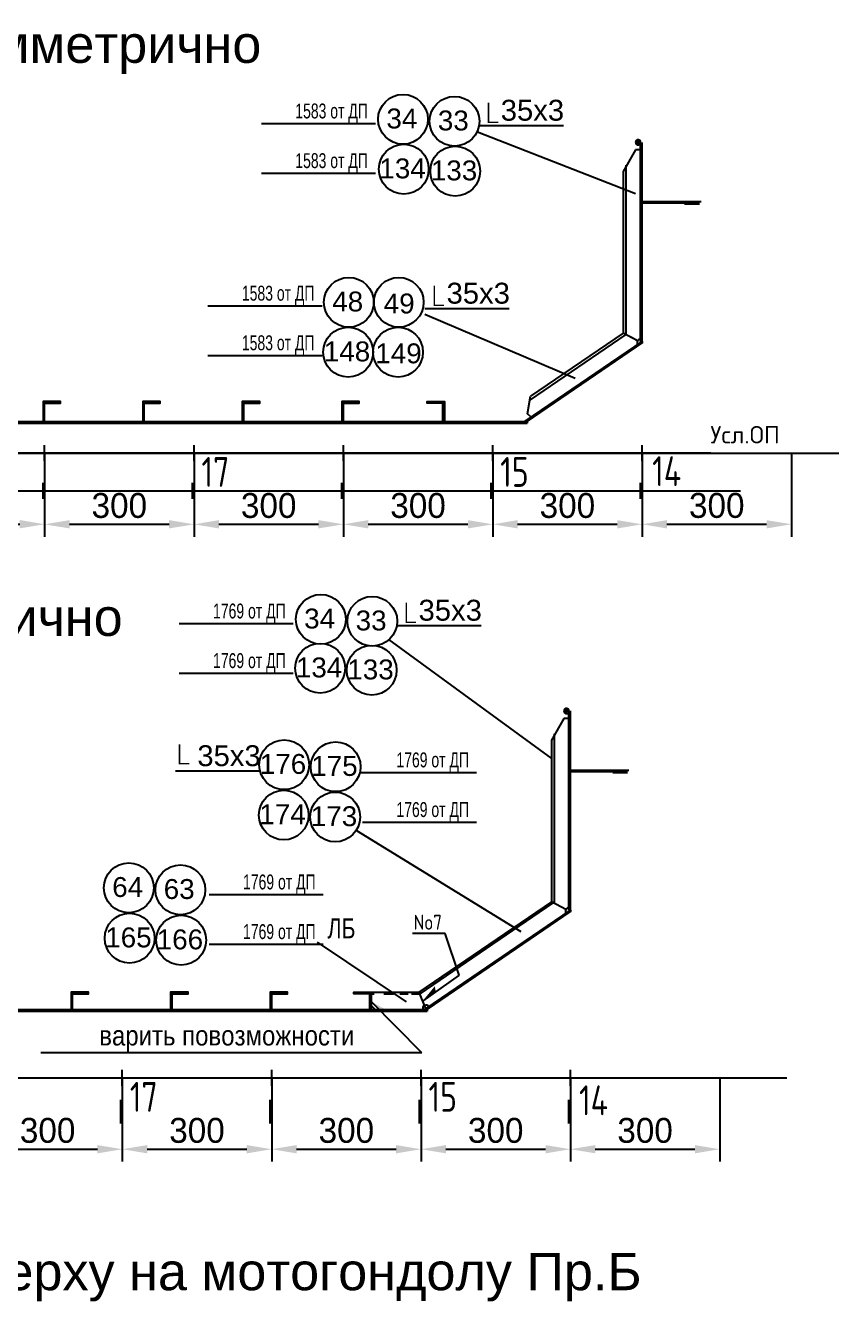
# Model space of a CAD drawing. Header units: millimetres. Extents: x 5443 to 24907, y -17798 to -7408.
# Drawn here: x 15595 to 17214, y -12496 to -9932 of the extents above; entities that cross this region are included whole.
import ezdxf
from ezdxf.enums import TextEntityAlignment as Align
from ezdxf.lldxf.tags import DXFTag

# ---------------------------------------------------------------- set-up
doc = ezdxf.new("R2010")
doc.units = ezdxf.units.MM
doc.layers.add('pen_5', color=1, linetype='Continuous', true_color=0xff0000)
doc.layers.add('pen_7', color=1, linetype='Continuous')
doc.styles.add('2_5', font='txt.shx', dxfattribs={"height": 2.5})
doc.styles.add('3.5', font='txt.shx', dxfattribs={"height": 3.5})
doc.styles.add('Arial', font='arial.ttf')
doc.styles.add('KTEXTSTYLE', font='GOST_AU.SHX', dxfattribs={"width": 0.96, "height": 5})
doc.styles.add('style5', font='arial.ttf', dxfattribs={"height": 3})
tags = doc.linetypes.add('DASH1', pattern=[75, 50, -25]).pattern_tags.tags
tags[6:7] = [DXFTag(74, 4), DXFTag(75, 0), DXFTag(340, '0'), DXFTag(46, 1.0), DXFTag(50, 0.0), DXFTag(44, 0.0), DXFTag(45, 0.0)]
tags[4:5] = [DXFTag(74, 4), DXFTag(75, 0), DXFTag(340, '0'), DXFTag(46, 1.0), DXFTag(50, 0.0), DXFTag(44, 0.0), DXFTag(45, 0.0)]
tags = doc.linetypes.add('DASH5', pattern=[90, 40, -20, 10, -20]).pattern_tags.tags
tags[10:11] = [DXFTag(74, 4), DXFTag(75, 0), DXFTag(340, '0'), DXFTag(46, 1.0), DXFTag(50, 0.0), DXFTag(44, 0.0), DXFTag(45, 0.0)]
tags[8:9] = [DXFTag(74, 4), DXFTag(75, 0), DXFTag(340, '0'), DXFTag(46, 1.0), DXFTag(50, 0.0), DXFTag(44, 0.0), DXFTag(45, 0.0)]
tags[6:7] = [DXFTag(74, 4), DXFTag(75, 0), DXFTag(340, '0'), DXFTag(46, 1.0), DXFTag(50, 0.0), DXFTag(44, 0.0), DXFTag(45, 0.0)]
tags[4:5] = [DXFTag(74, 4), DXFTag(75, 0), DXFTag(340, '0'), DXFTag(46, 1.0), DXFTag(50, 0.0), DXFTag(44, 0.0), DXFTag(45, 0.0)]
doc.dimstyles.new('PB20', dxfattribs={"dimscale": 20, "dimtxt": 2.5, "dimasz": 2.5, "dimexe": 1.25, "dimexo": 0, "dimtad": 1, "dimdec": 0, "dimtxsty": 'Standard', "dimcen": 2.5, "dimclrd": 7, "dimclre": 7, "dimclrt": 4, "dimadec": 0, "dimazin": 0, "dimtfac": 1, "dimtdec": 0, "dimtmove": 0, "dimatfit": 3, "dimfxl": 1.25, "dimarcsym": 0})

# ---------------------------------------------------------------- blocks, each defined once
blk = doc.blocks.new('*D264')
at = {"color": 7, "lineweight": -2}
for p, q in [((15333.6, -10791), (15333.6, -10959.1)), ((15633.6, -10791), (15633.6, -10959.1)), ((15383.6, -10934.1), (15583.6, -10934.1))]:
    blk.add_line(p, q, dxfattribs=at)
at = {"color": 7}
for points in [[(15383.6, -10925.7), (15383.6, -10942.4), (15333.6, -10934.1)], [(15583.6, -10925.7), (15583.6, -10942.4), (15633.6, -10934.1)]]:
    blk.add_solid(points, dxfattribs=at)
at = {"layer": 'Defpoints', "color": 0}
for p in [(15333.6, -10791), (15633.6, -10791), (15633.6, -10934.1)]:
    blk.add_point(p, dxfattribs=at)
at = {"color": 4, "insert": (15483.6, -10896.6), "char_height": 50, "attachment_point": 5}
blk.add_mtext('300', dxfattribs=at)
blk = doc.blocks.new('*D265')
at = {"color": 7, "lineweight": -2}
for p, q in [((15633.6, -10791), (15633.6, -10959.3)), ((15933.6, -10791), (15933.6, -10959.3)), ((15683.6, -10934.3), (15883.6, -10934.3))]:
    blk.add_line(p, q, dxfattribs=at)
at = {"color": 7}
for points in [[(15683.6, -10925.9), (15683.6, -10942.6), (15633.6, -10934.3)], [(15883.6, -10925.9), (15883.6, -10942.6), (15933.6, -10934.3)]]:
    blk.add_solid(points, dxfattribs=at)
at = {"layer": 'Defpoints', "color": 0}
for p in [(15633.6, -10791), (15933.6, -10791), (15933.6, -10934.3)]:
    blk.add_point(p, dxfattribs=at)
at = {"color": 4, "insert": (15783.6, -10896.8), "char_height": 50, "attachment_point": 5}
blk.add_mtext('300', dxfattribs=at)
blk = doc.blocks.new('*D266')
at = {"color": 7, "lineweight": -2}
for p, q in [((15933.6, -10791.1), (15933.6, -10959.3)), ((16233.6, -10791), (16233.6, -10959.3)), ((15983.6, -10934.3), (16183.6, -10934.3))]:
    blk.add_line(p, q, dxfattribs=at)
at = {"color": 7}
for points in [[(15983.6, -10925.9), (15983.6, -10942.6), (15933.6, -10934.3)], [(16183.6, -10925.9), (16183.6, -10942.6), (16233.6, -10934.3)]]:
    blk.add_solid(points, dxfattribs=at)
at = {"layer": 'Defpoints', "color": 0}
for p in [(15933.6, -10791.1), (16233.6, -10791), (16233.6, -10934.3)]:
    blk.add_point(p, dxfattribs=at)
at = {"color": 4, "insert": (16083.6, -10896.8), "char_height": 50, "attachment_point": 5}
blk.add_mtext('300', dxfattribs=at)
blk = doc.blocks.new('*D267')
at = {"color": 7, "lineweight": -2}
for p, q in [((16233.6, -10791), (16233.6, -10959.3)), ((16533.6, -10791), (16533.6, -10959.3)), ((16283.6, -10934.3), (16483.6, -10934.3))]:
    blk.add_line(p, q, dxfattribs=at)
at = {"color": 7}
for points in [[(16283.6, -10925.9), (16283.6, -10942.6), (16233.6, -10934.3)], [(16483.6, -10925.9), (16483.6, -10942.6), (16533.6, -10934.3)]]:
    blk.add_solid(points, dxfattribs=at)
at = {"layer": 'Defpoints', "color": 0}
for p in [(16233.6, -10791), (16533.6, -10791), (16533.6, -10934.3)]:
    blk.add_point(p, dxfattribs=at)
at = {"color": 4, "insert": (16383.6, -10896.8), "char_height": 50, "attachment_point": 5}
blk.add_mtext('300', dxfattribs=at)
blk = doc.blocks.new('*D268')
at = {"color": 7, "lineweight": -2}
for p, q in [((16533.6, -10791.1), (16533.6, -10959.3)), ((16833.6, -10791), (16833.6, -10959.3)), ((16583.6, -10934.3), (16783.6, -10934.3))]:
    blk.add_line(p, q, dxfattribs=at)
at = {"color": 7}
for points in [[(16583.6, -10925.9), (16583.6, -10942.6), (16533.6, -10934.3)], [(16783.6, -10925.9), (16783.6, -10942.6), (16833.6, -10934.3)]]:
    blk.add_solid(points, dxfattribs=at)
at = {"layer": 'Defpoints', "color": 0}
for p in [(16533.6, -10791.1), (16833.6, -10791), (16833.6, -10934.3)]:
    blk.add_point(p, dxfattribs=at)
at = {"color": 4, "insert": (16683.6, -10896.8), "char_height": 50, "attachment_point": 5}
blk.add_mtext('300', dxfattribs=at)
blk = doc.blocks.new('*D269')
at = {"color": 7, "lineweight": -2}
for p, q in [((16833.6, -10791.1), (16833.6, -10959.2)), ((17133.6, -10791), (17133.6, -10959.2)), ((16883.6, -10934.2), (17083.6, -10934.2))]:
    blk.add_line(p, q, dxfattribs=at)
at = {"color": 7}
for points in [[(16883.6, -10925.9), (16883.6, -10942.6), (16833.6, -10934.2)], [(17083.6, -10925.9), (17083.6, -10942.6), (17133.6, -10934.2)]]:
    blk.add_solid(points, dxfattribs=at)
at = {"layer": 'Defpoints', "color": 0}
for p in [(16833.6, -10791.1), (17133.6, -10791), (17133.6, -10934.2)]:
    blk.add_point(p, dxfattribs=at)
at = {"color": 4, "insert": (16983.6, -10896.7), "char_height": 50, "attachment_point": 5}
blk.add_mtext('300', dxfattribs=at)
blk = doc.blocks.new('*D272')
at = {"color": 7, "lineweight": -2}
for p, q in [((15333.6, -10791), (15333.6, -10959.1)), ((15633.6, -10791), (15633.6, -10959.1)), ((15383.6, -10934.1), (15583.6, -10934.1))]:
    blk.add_line(p, q, dxfattribs=at)
at = {"color": 7}
for points in [[(15383.6, -10925.7), (15383.6, -10942.4), (15333.6, -10934.1)], [(15583.6, -10925.7), (15583.6, -10942.4), (15633.6, -10934.1)]]:
    blk.add_solid(points, dxfattribs=at)
at = {"layer": 'Defpoints', "color": 0}
for p in [(15333.6, -10791), (15633.6, -10791), (15633.6, -10934.1)]:
    blk.add_point(p, dxfattribs=at)
at = {"color": 4, "insert": (15483.6, -10896.6), "char_height": 50, "attachment_point": 5}
blk.add_mtext('300', dxfattribs=at)
blk = doc.blocks.new('*D273')
at = {"color": 7, "lineweight": -2}
for p, q in [((15633.6, -10791), (15633.6, -10959.3)), ((15933.6, -10791), (15933.6, -10959.3)), ((15683.6, -10934.3), (15883.6, -10934.3))]:
    blk.add_line(p, q, dxfattribs=at)
at = {"color": 7}
for points in [[(15683.6, -10925.9), (15683.6, -10942.6), (15633.6, -10934.3)], [(15883.6, -10925.9), (15883.6, -10942.6), (15933.6, -10934.3)]]:
    blk.add_solid(points, dxfattribs=at)
at = {"layer": 'Defpoints', "color": 0}
for p in [(15633.6, -10791), (15933.6, -10791), (15933.6, -10934.3)]:
    blk.add_point(p, dxfattribs=at)
at = {"color": 4, "insert": (15783.6, -10896.8), "char_height": 50, "attachment_point": 5}
blk.add_mtext('300', dxfattribs=at)
blk = doc.blocks.new('*D274')
at = {"color": 7, "lineweight": -2}
for p, q in [((15933.6, -10791.1), (15933.6, -10959.3)), ((16233.6, -10791), (16233.6, -10959.3)), ((15983.6, -10934.3), (16183.6, -10934.3))]:
    blk.add_line(p, q, dxfattribs=at)
at = {"color": 7}
for points in [[(15983.6, -10925.9), (15983.6, -10942.6), (15933.6, -10934.3)], [(16183.6, -10925.9), (16183.6, -10942.6), (16233.6, -10934.3)]]:
    blk.add_solid(points, dxfattribs=at)
at = {"layer": 'Defpoints', "color": 0}
for p in [(15933.6, -10791.1), (16233.6, -10791), (16233.6, -10934.3)]:
    blk.add_point(p, dxfattribs=at)
at = {"color": 4, "insert": (16083.6, -10896.8), "char_height": 50, "attachment_point": 5}
blk.add_mtext('300', dxfattribs=at)
blk = doc.blocks.new('*D275')
at = {"color": 7, "lineweight": -2}
for p, q in [((16233.6, -10791), (16233.6, -10959.3)), ((16533.6, -10791), (16533.6, -10959.3)), ((16283.6, -10934.3), (16483.6, -10934.3))]:
    blk.add_line(p, q, dxfattribs=at)
at = {"color": 7}
for points in [[(16283.6, -10925.9), (16283.6, -10942.6), (16233.6, -10934.3)], [(16483.6, -10925.9), (16483.6, -10942.6), (16533.6, -10934.3)]]:
    blk.add_solid(points, dxfattribs=at)
at = {"layer": 'Defpoints', "color": 0}
for p in [(16233.6, -10791), (16533.6, -10791), (16533.6, -10934.3)]:
    blk.add_point(p, dxfattribs=at)
at = {"color": 4, "insert": (16383.6, -10896.8), "char_height": 50, "attachment_point": 5}
blk.add_mtext('300', dxfattribs=at)
blk = doc.blocks.new('*D276')
at = {"color": 7, "lineweight": -2}
for p, q in [((16533.6, -10791.1), (16533.6, -10959.3)), ((16833.6, -10791), (16833.6, -10959.3)), ((16583.6, -10934.3), (16783.6, -10934.3))]:
    blk.add_line(p, q, dxfattribs=at)
at = {"color": 7}
for points in [[(16583.6, -10925.9), (16583.6, -10942.6), (16533.6, -10934.3)], [(16783.6, -10925.9), (16783.6, -10942.6), (16833.6, -10934.3)]]:
    blk.add_solid(points, dxfattribs=at)
at = {"layer": 'Defpoints', "color": 0}
for p in [(16533.6, -10791.1), (16833.6, -10791), (16833.6, -10934.3)]:
    blk.add_point(p, dxfattribs=at)
at = {"color": 4, "insert": (16683.6, -10896.8), "char_height": 50, "attachment_point": 5}
blk.add_mtext('300', dxfattribs=at)
blk = doc.blocks.new('*D277')
at = {"color": 7, "lineweight": -2}
for p, q in [((16833.6, -10791.1), (16833.6, -10959.2)), ((17133.6, -10791), (17133.6, -10959.2)), ((16883.6, -10934.2), (17083.6, -10934.2))]:
    blk.add_line(p, q, dxfattribs=at)
at = {"color": 7}
for points in [[(16883.6, -10925.9), (16883.6, -10942.6), (16833.6, -10934.2)], [(17083.6, -10925.9), (17083.6, -10942.6), (17133.6, -10934.2)]]:
    blk.add_solid(points, dxfattribs=at)
at = {"layer": 'Defpoints', "color": 0}
for p in [(16833.6, -10791.1), (17133.6, -10791), (17133.6, -10934.2)]:
    blk.add_point(p, dxfattribs=at)
at = {"color": 4, "insert": (16983.6, -10896.7), "char_height": 50, "attachment_point": 5}
blk.add_mtext('300', dxfattribs=at)
blk = doc.blocks.new('*D282')
at = {"color": 7, "lineweight": -2}
for p, q in [((15489.6, -12046.7), (15489.6, -12214.9)), ((15789.6, -12046.7), (15789.6, -12214.9)), ((15539.6, -12189.9), (15739.6, -12189.9))]:
    blk.add_line(p, q, dxfattribs=at)
at = {"color": 7}
for points in [[(15539.6, -12181.6), (15539.6, -12198.3), (15489.6, -12189.9)], [(15739.6, -12181.6), (15739.6, -12198.3), (15789.6, -12189.9)]]:
    blk.add_solid(points, dxfattribs=at)
at = {"layer": 'Defpoints', "color": 0}
for p in [(15489.6, -12046.7), (15789.6, -12046.7), (15789.6, -12189.9)]:
    blk.add_point(p, dxfattribs=at)
at = {"color": 4, "insert": (15639.6, -12152.4), "char_height": 50, "attachment_point": 5}
blk.add_mtext('300', dxfattribs=at)
blk = doc.blocks.new('*D283')
at = {"color": 7, "lineweight": -2}
for p, q in [((15789.6, -12046.7), (15789.6, -12214.9)), ((16089.6, -12046.7), (16089.6, -12214.9)), ((15839.6, -12189.9), (16039.6, -12189.9))]:
    blk.add_line(p, q, dxfattribs=at)
at = {"color": 7}
for points in [[(15839.6, -12181.6), (15839.6, -12198.3), (15789.6, -12189.9)], [(16039.6, -12181.6), (16039.6, -12198.3), (16089.6, -12189.9)]]:
    blk.add_solid(points, dxfattribs=at)
at = {"layer": 'Defpoints', "color": 0}
for p in [(15789.6, -12046.7), (16089.6, -12046.7), (16089.6, -12189.9)]:
    blk.add_point(p, dxfattribs=at)
at = {"color": 4, "insert": (15939.6, -12152.4), "char_height": 50, "attachment_point": 5}
blk.add_mtext('300', dxfattribs=at)
blk = doc.blocks.new('*D284')
at = {"color": 7, "lineweight": -2}
for p, q in [((16089.6, -12046.7), (16089.6, -12214.9)), ((16389.6, -12046.7), (16389.6, -12214.9)), ((16139.6, -12189.9), (16339.6, -12189.9))]:
    blk.add_line(p, q, dxfattribs=at)
at = {"color": 7}
for points in [[(16139.6, -12181.6), (16139.6, -12198.3), (16089.6, -12189.9)], [(16339.6, -12181.6), (16339.6, -12198.3), (16389.6, -12189.9)]]:
    blk.add_solid(points, dxfattribs=at)
at = {"layer": 'Defpoints', "color": 0}
for p in [(16089.6, -12046.7), (16389.6, -12046.7), (16389.6, -12189.9)]:
    blk.add_point(p, dxfattribs=at)
at = {"color": 4, "insert": (16239.6, -12152.4), "char_height": 50, "attachment_point": 5}
blk.add_mtext('300', dxfattribs=at)
blk = doc.blocks.new('*D285')
at = {"color": 7, "lineweight": -2}
for p, q in [((16389.6, -12046.7), (16389.6, -12214.9)), ((16689.6, -12046.7), (16689.6, -12214.9)), ((16439.6, -12189.9), (16639.6, -12189.9))]:
    blk.add_line(p, q, dxfattribs=at)
at = {"color": 7}
for points in [[(16439.6, -12181.6), (16439.6, -12198.3), (16389.6, -12189.9)], [(16639.6, -12181.6), (16639.6, -12198.3), (16689.6, -12189.9)]]:
    blk.add_solid(points, dxfattribs=at)
at = {"layer": 'Defpoints', "color": 0}
for p in [(16389.6, -12046.7), (16689.6, -12046.7), (16689.6, -12189.9)]:
    blk.add_point(p, dxfattribs=at)
at = {"color": 4, "insert": (16539.6, -12152.4), "char_height": 50, "attachment_point": 5}
blk.add_mtext('300', dxfattribs=at)
blk = doc.blocks.new('*D286')
at = {"color": 7, "lineweight": -2}
for p, q in [((16689.6, -12046.7), (16689.6, -12214.9)), ((16989.6, -12046.7), (16989.6, -12214.9)), ((16739.6, -12189.9), (16939.6, -12189.9))]:
    blk.add_line(p, q, dxfattribs=at)
at = {"color": 7}
for points in [[(16739.6, -12181.6), (16739.6, -12198.2), (16689.6, -12189.9)], [(16939.6, -12181.6), (16939.6, -12198.2), (16989.6, -12189.9)]]:
    blk.add_solid(points, dxfattribs=at)
at = {"layer": 'Defpoints', "color": 0}
for p in [(16689.6, -12046.7), (16989.6, -12046.7), (16989.6, -12189.9)]:
    blk.add_point(p, dxfattribs=at)
at = {"color": 4, "insert": (16839.6, -12152.4), "char_height": 50, "attachment_point": 5}
blk.add_mtext('300', dxfattribs=at)
blk = doc.blocks.new('*D290')
at = {"color": 7, "lineweight": -2}
for p, q in [((15489.6, -12046.7), (15489.6, -12214.9)), ((15789.6, -12046.7), (15789.6, -12214.9)), ((15539.6, -12189.9), (15739.6, -12189.9))]:
    blk.add_line(p, q, dxfattribs=at)
at = {"color": 7}
for points in [[(15539.6, -12181.6), (15539.6, -12198.3), (15489.6, -12189.9)], [(15739.6, -12181.6), (15739.6, -12198.3), (15789.6, -12189.9)]]:
    blk.add_solid(points, dxfattribs=at)
at = {"layer": 'Defpoints', "color": 0}
for p in [(15489.6, -12046.7), (15789.6, -12046.7), (15789.6, -12189.9)]:
    blk.add_point(p, dxfattribs=at)
at = {"color": 4, "insert": (15639.6, -12152.4), "char_height": 50, "attachment_point": 5}
blk.add_mtext('300', dxfattribs=at)
blk = doc.blocks.new('*D291')
at = {"color": 7, "lineweight": -2}
for p, q in [((15789.6, -12046.7), (15789.6, -12214.9)), ((16089.6, -12046.7), (16089.6, -12214.9)), ((15839.6, -12189.9), (16039.6, -12189.9))]:
    blk.add_line(p, q, dxfattribs=at)
at = {"color": 7}
for points in [[(15839.6, -12181.6), (15839.6, -12198.3), (15789.6, -12189.9)], [(16039.6, -12181.6), (16039.6, -12198.3), (16089.6, -12189.9)]]:
    blk.add_solid(points, dxfattribs=at)
at = {"layer": 'Defpoints', "color": 0}
for p in [(15789.6, -12046.7), (16089.6, -12046.7), (16089.6, -12189.9)]:
    blk.add_point(p, dxfattribs=at)
at = {"color": 4, "insert": (15939.6, -12152.4), "char_height": 50, "attachment_point": 5}
blk.add_mtext('300', dxfattribs=at)
blk = doc.blocks.new('*D292')
at = {"color": 7, "lineweight": -2}
for p, q in [((16089.6, -12046.7), (16089.6, -12214.9)), ((16389.6, -12046.7), (16389.6, -12214.9)), ((16139.6, -12189.9), (16339.6, -12189.9))]:
    blk.add_line(p, q, dxfattribs=at)
at = {"color": 7}
for points in [[(16139.6, -12181.6), (16139.6, -12198.3), (16089.6, -12189.9)], [(16339.6, -12181.6), (16339.6, -12198.3), (16389.6, -12189.9)]]:
    blk.add_solid(points, dxfattribs=at)
at = {"layer": 'Defpoints', "color": 0}
for p in [(16089.6, -12046.7), (16389.6, -12046.7), (16389.6, -12189.9)]:
    blk.add_point(p, dxfattribs=at)
at = {"color": 4, "insert": (16239.6, -12152.4), "char_height": 50, "attachment_point": 5}
blk.add_mtext('300', dxfattribs=at)
blk = doc.blocks.new('*D293')
at = {"color": 7, "lineweight": -2}
for p, q in [((16389.6, -12046.7), (16389.6, -12214.9)), ((16689.6, -12046.7), (16689.6, -12214.9)), ((16439.6, -12189.9), (16639.6, -12189.9))]:
    blk.add_line(p, q, dxfattribs=at)
at = {"color": 7}
for points in [[(16439.6, -12181.6), (16439.6, -12198.3), (16389.6, -12189.9)], [(16639.6, -12181.6), (16639.6, -12198.3), (16689.6, -12189.9)]]:
    blk.add_solid(points, dxfattribs=at)
at = {"layer": 'Defpoints', "color": 0}
for p in [(16389.6, -12046.7), (16689.6, -12046.7), (16689.6, -12189.9)]:
    blk.add_point(p, dxfattribs=at)
at = {"color": 4, "insert": (16539.6, -12152.4), "char_height": 50, "attachment_point": 5}
blk.add_mtext('300', dxfattribs=at)
blk = doc.blocks.new('*D294')
at = {"color": 7, "lineweight": -2}
for p, q in [((16689.6, -12046.7), (16689.6, -12214.9)), ((16989.6, -12046.7), (16989.6, -12214.9)), ((16739.6, -12189.9), (16939.6, -12189.9))]:
    blk.add_line(p, q, dxfattribs=at)
at = {"color": 7}
for points in [[(16739.6, -12181.6), (16739.6, -12198.2), (16689.6, -12189.9)], [(16939.6, -12181.6), (16939.6, -12198.2), (16989.6, -12189.9)]]:
    blk.add_solid(points, dxfattribs=at)
at = {"layer": 'Defpoints', "color": 0}
for p in [(16689.6, -12046.7), (16989.6, -12046.7), (16989.6, -12189.9)]:
    blk.add_point(p, dxfattribs=at)
at = {"color": 4, "insert": (16839.6, -12152.4), "char_height": 50, "attachment_point": 5}
blk.add_mtext('300', dxfattribs=at)

msp = doc.modelspace()

# ---------------------------------------------------------------- hatches: boundary and pattern name
at = {"linetype": 'Continuous'}
for points in [[(16820.6, -10166.8), (16821, -10168.7), (16822.1, -10170.3), (16823.7, -10171.4), (16825.6, -10171.8), (16825.6, -10166.8)], [(16830.6, -10166.8), (16830.2, -10164.9), (16829.1, -10163.2), (16827.5, -10162.2), (16825.6, -10161.8), (16825.6, -10166.8)], [(16686.6, -11309.4), (16686.2, -11307.5), (16685.1, -11305.9), (16683.5, -11304.8), (16681.6, -11304.4), (16681.6, -11309.4)], [(16676.6, -11309.4), (16677, -11311.4), (16678.1, -11313), (16679.7, -11314.1), (16681.6, -11314.4), (16681.6, -11309.4)]]:
    msp.add_hatch(color=0, dxfattribs=at).paths.add_polyline_path(points)

# ---------------------------------------------------------------- linework, layer by layer
at = {"color": 0, "linetype": 'Continuous'}
for p, q in [((16069, -10129.2), (16297.9, -10129.2)), ((16825.6, -10173.8), (16825.6, -10159.8)), ((16825.6, -10173.8), (16825.6, -10159.8)), ((16830.6, -10566.8), (16830.6, -10166.8)), ((16833.6, -10566.8), (16833.6, -10166.8)), ((16820.6, -10181.8), (16795.6, -10225.1)), ((16830.6, -10181.8), (16820.6, -10181.8)), ((16069, -10228.9), (16297.9, -10228.9)), ((16795.6, -10225.1), (16795.6, -10550.3)), ((16833.6, -10285.4), (16933.6, -10285.4)), ((16833.6, -10288.5), (16933.6, -10288.5)), ((15961.7, -10495.2), (16190.7, -10495.2)), ((16795.6, -10550.3), (16609.8, -10677)), ((16824.4, -10565.6), (16795.6, -10550.3)), ((16822.2, -10564.4), (16795.6, -10550.3)), ((16600.9, -10725.5), (16833.6, -10566.8)), ((16602.6, -10728), (16835.3, -10569.3)), ((15961.7, -10595), (16190.7, -10595)), ((14360.6, -10728), (16602.6, -10728)), ((14360.6, -10731.4), (16602.6, -10731.4)), ((14186.3, -10791), (16971.5, -10791)), ((15633.6, -10807), (15633.6, -10775)), ((15933.6, -10807), (15933.6, -10775)), ((16233.6, -10807), (16233.6, -10775)), ((16533.6, -10807), (16533.6, -10775)), ((16833.6, -10807), (16833.6, -10775)), ((14294, -10866.8), (17031.2, -10866.8)), ((15630.6, -10882.8), (15630.6, -10850.8)), ((15930.6, -10882.8), (15930.6, -10850.8)), ((16230.6, -10882.8), (16230.6, -10850.8)), ((16530.6, -10882.8), (16530.6, -10850.8)), ((16830.6, -10882.8), (16830.6, -10850.8)), ((15903.8, -11133.8), (16132.8, -11133.8)), ((15903.8, -11233.6), (16132.8, -11233.6)), ((16681.6, -11316.4), (16681.6, -11302.4)), ((16681.6, -11316.4), (16681.6, -11302.4)), ((16676.6, -11324.4), (16651.6, -11367.7)), ((16686.6, -11324.4), (16676.6, -11324.4)), ((16686.6, -11709.5), (16686.6, -11309.4)), ((16689.6, -11709.5), (16689.6, -11309.4)), ((16651.6, -11367.7), (16651.6, -11693)), ((16267.8, -11433.1), (16496.8, -11433.1)), ((16272.1, -11433), (16501.1, -11433)), ((16689.6, -11428.1), (16789.6, -11428.1)), ((16689.6, -11431.1), (16789.6, -11431.1)), ((16272.1, -11532.8), (16501.1, -11532.8)), ((15964, -11678.2), (16193, -11678.2)), ((16651.6, -11693), (16385.5, -11874.4)), ((16399.8, -11907.1), (16689.6, -11709.5)), ((16401.6, -11909.4), (16691.3, -11711.9)), ((16680.4, -11708.2), (16651.6, -11693)), ((16680.4, -11708.2), (16651.6, -11693)), ((16438.4, -11756.6), (16372.4, -11756.6)), ((16466.2, -11840.1), (16438.4, -11756.6)), ((15964, -11778), (16193, -11778)), ((14216.6, -11909.4), (16401.6, -11909.4)), ((14216.6, -11912.4), (16401.6, -11912.4)), ((14042.3, -12046.7), (16827.5, -12046.7)), ((15789.6, -12062.7), (15789.6, -12030.7)), ((16089.6, -12062.7), (16089.6, -12030.7)), ((16389.6, -12062.7), (16389.6, -12030.7)), ((16689.6, -12062.7), (16689.6, -12030.7)), ((15786.6, -12122.4), (15786.6, -12090.4)), ((16086.6, -12122.4), (16086.6, -12090.4)), ((16386.6, -12122.4), (16386.6, -12090.4)), ((16686.6, -12122.4), (16686.6, -12090.4)), ((15786.6, -12138.4), (15786.6, -12106.4)), ((16086.6, -12138.4), (16086.6, -12106.4)), ((16386.6, -12138.4), (16386.6, -12106.4)), ((16686.6, -12138.4), (16686.6, -12106.4))]:
    msp.add_line(p, q, dxfattribs=at)
at = {"color": 0}
for p, q in [((16503.3, -10145.9), (16820.3, -10269.4)), ((16506.1, -10133.1), (16675.6, -10133.1)), ((16397.3, -10500.7), (16566.9, -10500.7)), ((16397, -10512.3), (16699.2, -10640.5)), ((16603.7, -10712.2), (16609.8, -10677)), ((16609.9, -10718.4), (16603.7, -10712.2)), ((16340.9, -11137.7), (16510.5, -11137.7)), ((16324, -11165.7), (16651.6, -11404.9)), ((15896.7, -11429.9), (16066.3, -11429.9)), ((16259.8, -11549.8), (16590.3, -11752.5)), ((16181, -11773.6), (16359.8, -11893.7)), ((16284.6, -11877.4), (16295.6, -11877.4)), ((16289.6, -11874.4), (16385.5, -11874.4)), ((16314.8, -11877.4), (16334.6, -11877.4)), ((16346.7, -11877.4), (16363.8, -11877.4)), ((16370.2, -11877.4), (16385.5, -11877.4)), ((16385.5, -11874.4), (16385.5, -11874.4)), ((16385.5, -11874.4), (16385.5, -11877.4)), ((16385.5, -11874.4), (16399.1, -11909.4)), ((16290.1, -11902), (16297.3, -11909.2)), ((16401.6, -11909.4), (16401.6, -11912.4)), ((16391, -11996.1), (15626.2, -11996.1))]:
    msp.add_line(p, q, dxfattribs=at)
at = {"color": 0, "linetype": 'DASH1'}
for p, q in [((16800.9, -10213), (16800.9, -10553.1)), ((16800.9, -10553.1), (16608.5, -10684.2)), ((16597.2, -10728), (16600.9, -10725.5)), ((16656.8, -11355.6), (16656.8, -11695.8)), ((16653.8, -11695.8), (16387.4, -11877.4))]:
    msp.add_line(p, q, dxfattribs=at)
at = {"color": 0, "linetype": 'DASH5'}
for p, q in [((16833.6, -10285.4), (16933.6, -10285.4)), ((16833.6, -10288.5), (16933.6, -10288.5)), ((16918.6, -10288.4), (16948.6, -10288.4)), ((16918.6, -10290.4), (16948.6, -10290.4)), ((16933.6, -10285.4), (16952.1, -10285.4)), ((16933.6, -10288.4), (16948.6, -10288.4)), ((16689.6, -11428.1), (16789.6, -11428.1)), ((16689.6, -11431.1), (16789.6, -11431.1)), ((16774.6, -11431.1), (16804.6, -11431.1)), ((16774.6, -11433.1), (16804.6, -11433.1)), ((16789.6, -11428.1), (16806.8, -11428.1)), ((16789.6, -11431.1), (16804.6, -11431.1))]:
    msp.add_line(p, q, dxfattribs=at)
at = {"color": 2}
for p, q in [((16833.6, -10566.8), (16835.3, -10569.3)), ((16602.6, -10728), (16602.6, -10731.4)), ((16689.6, -11709.5), (16691.3, -11711.9))]:
    msp.add_line(p, q, dxfattribs=at)
at = {"color": 4}
for p, q in [((14299.4, -10791.1), (17268.4, -10791.1)), ((14155.4, -12046.7), (17124.4, -12046.7))]:
    msp.add_line(p, q, dxfattribs=at)
at = {"color": 0, "linetype": 'Continuous', "ltscale": 5}
for p, q in [((16466.2, -11840.1), (16392.7, -11892.3)), ((16390.9, -11996.2), (16289.6, -11893.4))]:
    msp.add_line(p, q, dxfattribs=at)
at = {"color": 0, "const_width": 3}
for points in [[(16525.1, -10087.2), (16525.1, -10126.5), (16544.7, -10126.5)], [(16416.3, -10454.9), (16416.3, -10494.2), (16436, -10494.2)]]:
    msp.add_lwpolyline(points, dxfattribs=at)
at = {"const_width": 3}
for points in [[(16359.9, -11091.9), (16359.9, -11131.1), (16379.6, -11131.1)], [(15904.4, -11376.1), (15904.4, -11415.4), (15924.1, -11415.4)]]:
    msp.add_lwpolyline(points, dxfattribs=at)
at = {"color": 0, "linetype": 'Continuous'}
for points in [[(16820.6, -10166.8, 0), (16821, -10168.7, 0), (16822.1, -10170.3, 0), (16823.7, -10171.4, 0), (16825.6, -10171.8, 0), (16827.5, -10171.4, 0), (16829.1, -10170.3, 0), (16830.2, -10168.7, 0), (16830.6, -10166.8, 0), (16830.2, -10164.9, 0), (16829.1, -10163.2, 0), (16827.5, -10162.2, 0), (16825.6, -10161.8, 0), (16823.7, -10162.2, 0), (16822.1, -10163.2, 0), (16821, -10164.9, 0), (16820.6, -10166.8, 0)], [(15630.6, -10728, 0), (15633.6, -10728, 0), (15633.6, -10690.8, 0), (15665.6, -10690.8, 0), (15665.6, -10687.3, 0), (15630.6, -10687.3, 0), (15630.6, -10728, 0)], [(15830.6, -10728, 0), (15833.6, -10728, 0), (15833.6, -10690.8, 0), (15865.6, -10690.8, 0), (15865.6, -10687.3, 0), (15830.6, -10687.3, 0), (15830.6, -10728, 0)], [(16030.6, -10728, 0), (16033.6, -10728, 0), (16033.6, -10690.8, 0), (16065.6, -10690.8, 0), (16065.6, -10687.3, 0), (16030.6, -10687.3, 0), (16030.6, -10728, 0)], [(16230.6, -10728, 0), (16233.6, -10728, 0), (16233.6, -10690.8, 0), (16265.6, -10690.8, 0), (16265.6, -10687.3, 0), (16230.6, -10687.3, 0), (16230.6, -10728, 0)], [(16436.6, -10728, 0), (16433.6, -10728, 0), (16433.6, -10690.8, 0), (16401.6, -10690.8, 0), (16401.6, -10687.3, 0), (16436.6, -10687.3, 0), (16436.6, -10728, 0)], [(16676.6, -11309.4, 0), (16677, -11311.4, 0), (16678.1, -11313, 0), (16679.7, -11314.1, 0), (16681.6, -11314.4, 0), (16683.5, -11314.1, 0), (16685.1, -11313, 0), (16686.2, -11311.4, 0), (16686.6, -11309.4, 0), (16686.2, -11307.5, 0), (16685.1, -11305.9, 0), (16683.5, -11304.8, 0), (16681.6, -11304.4, 0), (16679.7, -11304.8, 0), (16678.1, -11305.9, 0), (16677, -11307.5, 0), (16676.6, -11309.4, 0)], [(15686.6, -11909.4, 0), (15689.6, -11909.4, 0), (15689.6, -11877.4, 0), (15721.6, -11877.4, 0), (15721.6, -11874.4, 0), (15686.6, -11874.4, 0), (15686.6, -11909.4, 0)], [(15886.6, -11909.4, 0), (15889.6, -11909.4, 0), (15889.6, -11877.4, 0), (15921.6, -11877.4, 0), (15921.6, -11874.4, 0), (15886.6, -11874.4, 0), (15886.6, -11909.4, 0)], [(16086.6, -11909.4, 0), (16089.6, -11909.4, 0), (16089.6, -11877.4, 0), (16121.6, -11877.4, 0), (16121.6, -11874.4, 0), (16086.6, -11874.4, 0), (16086.6, -11909.4, 0)], [(16289.6, -11909.4, 0), (16286.6, -11909.4, 0), (16286.6, -11877.4, 0), (16254.6, -11877.4, 0), (16254.6, -11874.4, 0), (16289.6, -11874.4, 0), (16289.6, -11909.4, 0)]]:
    msp.add_polyline3d(points, dxfattribs=at)
at = {"color": 0}
for centre in [(16353.4, -10120.5), (16456.8, -10124.5), (16354.9, -10220.8), (16458.3, -10224.8), (16244.7, -10488.2), (16344.8, -10488.2), (16243.3, -10588.5), (16343.4, -10588.5), (16188.3, -11125.2), (16291.7, -11129.1), (16187.1, -11223.5), (16290.5, -11227.5), (16114.7, -11417.4), (16218.1, -11421.4), (16113.8, -11518.5), (16217.2, -11522.4), (15802.8, -11664.8), (15906.2, -11668.7), (15804.3, -11765.9), (15907.7, -11769.9)]:
    msp.add_circle(centre, 50, dxfattribs=at)
at = {"color": 0, "linetype": 'Continuous'}
for centre, start, end in [((16830.3, -10569.3), 87.6186, 147.4113), ((16830.6, -10568.8), 152.1424, 214.2845), ((16686.6, -11711.5), 152.1424, 214.2845), ((16686.8, -11711.1), 91.7877, 156.2493)]:
    msp.add_arc(centre, 7, start, end, dxfattribs=at)
at = {"color": 0}
msp.add_arc((16399.8, -11907.1), 6.74, 34.2846, 200.5987, dxfattribs=at)
at = {"color": 0, "linetype": 'ByBlock'}
for points in [[(16419.2, -11873.7), (16417.3, -11862.5), (16392.7, -11892.3)], [(16313, -11915.9), (16323.6, -11911.8), (16289.6, -11893.4)]]:
    msp.add_solid(points, dxfattribs=at)
at = {"color": 0, "linetype": 'Continuous'}
for points, invisible_edges in [([(16825.6, -10166.8), (16820.6, -10166.8), (16821, -10168.7), (16825.6, -10166.8)], 12), ([(16825.6, -10166.8), (16821, -10168.7), (16822.1, -10170.3), (16825.6, -10166.8)], 13), ([(16825.6, -10166.8), (16822.1, -10170.3), (16823.7, -10171.4), (16825.6, -10166.8)], 13), ([(16825.6, -10166.8), (16823.7, -10171.4), (16825.6, -10171.8), (16825.6, -10166.8)], 9), ([(16825.6, -10166.8), (16827.5, -10162.2), (16825.6, -10161.8), (16825.6, -10166.8)], 9), ([(16825.6, -10166.8), (16829.1, -10163.2), (16827.5, -10162.2), (16825.6, -10166.8)], 13), ([(16825.6, -10166.8), (16830.2, -10164.9), (16829.1, -10163.2), (16825.6, -10166.8)], 13), ([(16825.6, -10166.8), (16830.6, -10166.8), (16830.2, -10164.9), (16825.6, -10166.8)], 12), ([(16681.6, -11309.4), (16683.5, -11304.8), (16681.6, -11304.4), (16681.6, -11309.4)], 9), ([(16681.6, -11309.4), (16685.1, -11305.9), (16683.5, -11304.8), (16681.6, -11309.4)], 13), ([(16681.6, -11309.4), (16686.2, -11307.5), (16685.1, -11305.9), (16681.6, -11309.4)], 13), ([(16681.6, -11309.4), (16676.6, -11309.4), (16677, -11311.4), (16681.6, -11309.4)], 12), ([(16681.6, -11309.4), (16677, -11311.4), (16678.1, -11313), (16681.6, -11309.4)], 13), ([(16681.6, -11309.4), (16678.1, -11313), (16679.7, -11314.1), (16681.6, -11309.4)], 13), ([(16681.6, -11309.4), (16679.7, -11314.1), (16681.6, -11314.4), (16681.6, -11309.4)], 9), ([(16681.6, -11309.4), (16686.6, -11309.4), (16686.2, -11307.5), (16681.6, -11309.4)], 12)]:
    msp.add_3dface(points, dxfattribs=dict(at, invisible_edges=invisible_edges))

# ---------------------------------------------------------------- texts
at = {"color": 0, "linetype": 'Continuous', "width": 0.7}
for s, p in [('1583 от ДП', (16282.8, -10118.8)), ('1583 от ДП', (16282.8, -10218.6)), ('1583 от ДП', (16175.5, -10484.9)), ('1583 от ДП', (16175.5, -10584.6)), ('1769 от ДП', (16117.6, -11123.5)), ('1769 от ДП', (16117.6, -11223.2)), ('1769 от ДП', (16485.9, -11422.6)), ('1769 от ДП', (16485.9, -11522.4)), ('1769 от ДП', (16177.8, -11667.9)), ('1769 от ДП', (16177.8, -11767.7))]:
    msp.add_text(s, height=30, dxfattribs=at).set_placement(p, align=Align.RIGHT)
at = {"color": 0, "style": '3.5'}
msp.add_text('Усл.ОП', height=35, dxfattribs=at).set_placement((16970.8, -10782.3), align=Align.BOTTOM_LEFT)
at = {"color": 0, "linetype": 'Continuous'}
for s, width, p in [('ЛБ', 0.8, (16229.9, -11746.2)), ('варить повозможности', 0.9, (15999.4, -11961.5))]:
    msp.add_text(s, height=40, dxfattribs=dict(at, width=width)).set_placement(p, align=Align.MIDDLE_CENTER)
at = {"color": 0, "style": '2_5', "width": 0.8}
msp.add_text('No7', height=30, dxfattribs=at).set_placement((16374.6, -11757.9), align=Align.BOTTOM_LEFT)
at = {"color": 0, "char_height": 2.5, "attachment_point": 1, "style": 'KTEXTSTYLE'}
for s, insert in [('{\\H24x;\\W0.965;\\C6;17}', (15948.6, -10799)), ('{\\H24x;\\W0.965;\\C6;15}', (16548.6, -10799)), ('{\\H24x;\\W0.965;\\C6;14}', (16853.8, -10797.5)), ('{\\H24x;\\W0.965;\\C6;17}', (15804.6, -12054.7)), ('{\\H24x;\\W0.965;\\C6;15}', (16404.6, -12054.7)), ('{\\H24x;\\W0.965;\\C6;14}', (16706.9, -12061.7))]:
    msp.add_mtext(s, dxfattribs=dict(at, insert=insert))
at = {"layer": 'pen_5', "color": 0, "linetype": 'Continuous', "style": 'Arial'}
for s, p in [('ЛБ-симметрично', (15247.8, -10029.6)), ('ЛБ-симметрично', (14969.3, -11181)), ('Вид сверху на мотогондолу Пр.Б ', (15226.2, -12495.7))]:
    msp.add_text(s, height=75, dxfattribs=at).set_placement(p, align=Align.BOTTOM_LEFT)
at = {"layer": 'pen_7', "color": 0, "style": 'style5'}
for s, p in [('34', (16351.1, -10118.9)), ('33', (16454.4, -10122.9)), ('134', (16352.5, -10219.2)), ('133', (16455.9, -10223.2)), ('48', (16242.3, -10486.6)), ('49', (16345.7, -10490.6)), ('148', (16240.9, -10586.9)), ('149', (16344.3, -10590.8)), ('34', (16185.9, -11123.6)), ('33', (16289.3, -11127.5)), ('134', (16184.8, -11221.9)), ('133', (16288.1, -11225.9)), ('176', (16112.3, -11415.8)), ('175', (16215.7, -11419.8)), ('174', (16111.4, -11516.9)), ('173', (16214.8, -11520.8)), ('64', (15800.4, -11663.1)), ('63', (15903.8, -11667.1)), ('165', (15801.9, -11764.3)), ('166', (15905.3, -11768.3))]:
    msp.add_text(s, height=40, dxfattribs=at).set_placement(p, align=Align.MIDDLE_CENTER)
for p in [(16549.7, -10123.3), (16440.9, -10490.9), (16384.6, -11127.9), (15940.3, -11420.2)]:
    msp.add_text('35x3', height=42, dxfattribs=at).set_placement(p)

# ---------------------------------------------------------------- dimensions: what is measured, and where the dimension line sits
at = {"color": 0}
for base, p1, p2, picture, middle in [((15633.6, -10934.1), (15333.6, -10791), (15633.6, -10791), '*D264', (15483.6, -10896.6)), ((15633.6, -10934.1), (15333.6, -10791), (15633.6, -10791), '*D272', (15483.6, -10896.6)), ((15933.6, -10934.3), (15633.6, -10791), (15933.6, -10791), '*D265', (15783.6, -10896.8)), ((15933.6, -10934.3), (15633.6, -10791), (15933.6, -10791), '*D273', (15783.6, -10896.8)), ((16233.6, -10934.3), (15933.6, -10791.1), (16233.6, -10791), '*D266', (16083.6, -10896.8)), ((16233.6, -10934.3), (15933.6, -10791.1), (16233.6, -10791), '*D274', (16083.6, -10896.8)), ((16533.6, -10934.3), (16233.6, -10791), (16533.6, -10791), '*D267', (16383.6, -10896.8)), ((16533.6, -10934.3), (16233.6, -10791), (16533.6, -10791), '*D275', (16383.6, -10896.8)), ((16833.6, -10934.3), (16533.6, -10791.1), (16833.6, -10791), '*D268', (16683.6, -10896.8)), ((16833.6, -10934.3), (16533.6, -10791.1), (16833.6, -10791), '*D276', (16683.6, -10896.8)), ((17133.6, -10934.2), (16833.6, -10791.1), (17133.6, -10791), '*D269', (16983.6, -10896.7)), ((17133.6, -10934.2), (16833.6, -10791.1), (17133.6, -10791), '*D277', (16983.6, -10896.7)), ((15789.6, -12189.9), (15489.6, -12046.7), (15789.6, -12046.7), '*D282', (15639.6, -12152.4)), ((15789.6, -12189.9), (15489.6, -12046.7), (15789.6, -12046.7), '*D290', (15639.6, -12152.4)), ((16089.6, -12189.9), (15789.6, -12046.7), (16089.6, -12046.7), '*D283', (15939.6, -12152.4)), ((16089.6, -12189.9), (15789.6, -12046.7), (16089.6, -12046.7), '*D291', (15939.6, -12152.4)), ((16389.6, -12189.9), (16089.6, -12046.7), (16389.6, -12046.7), '*D284', (16239.6, -12152.4)), ((16389.6, -12189.9), (16089.6, -12046.7), (16389.6, -12046.7), '*D292', (16239.6, -12152.4)), ((16689.6, -12189.9), (16389.6, -12046.7), (16689.6, -12046.7), '*D285', (16539.6, -12152.4)), ((16689.6, -12189.9), (16389.6, -12046.7), (16689.6, -12046.7), '*D293', (16539.6, -12152.4)), ((16989.6, -12189.9), (16689.6, -12046.7), (16989.6, -12046.7), '*D286', (16839.6, -12152.4)), ((16989.6, -12189.9), (16689.6, -12046.7), (16989.6, -12046.7), '*D294', (16839.6, -12152.4))]:
    dim = msp.add_linear_dim(base=base, p1=p1, p2=p2, dimstyle='PB20', dxfattribs=at)
    dim.commit()
    dim.dimension.update_dxf_attribs({"geometry": picture, "text_midpoint": middle})

doc.saveas('drawing.dxf')
